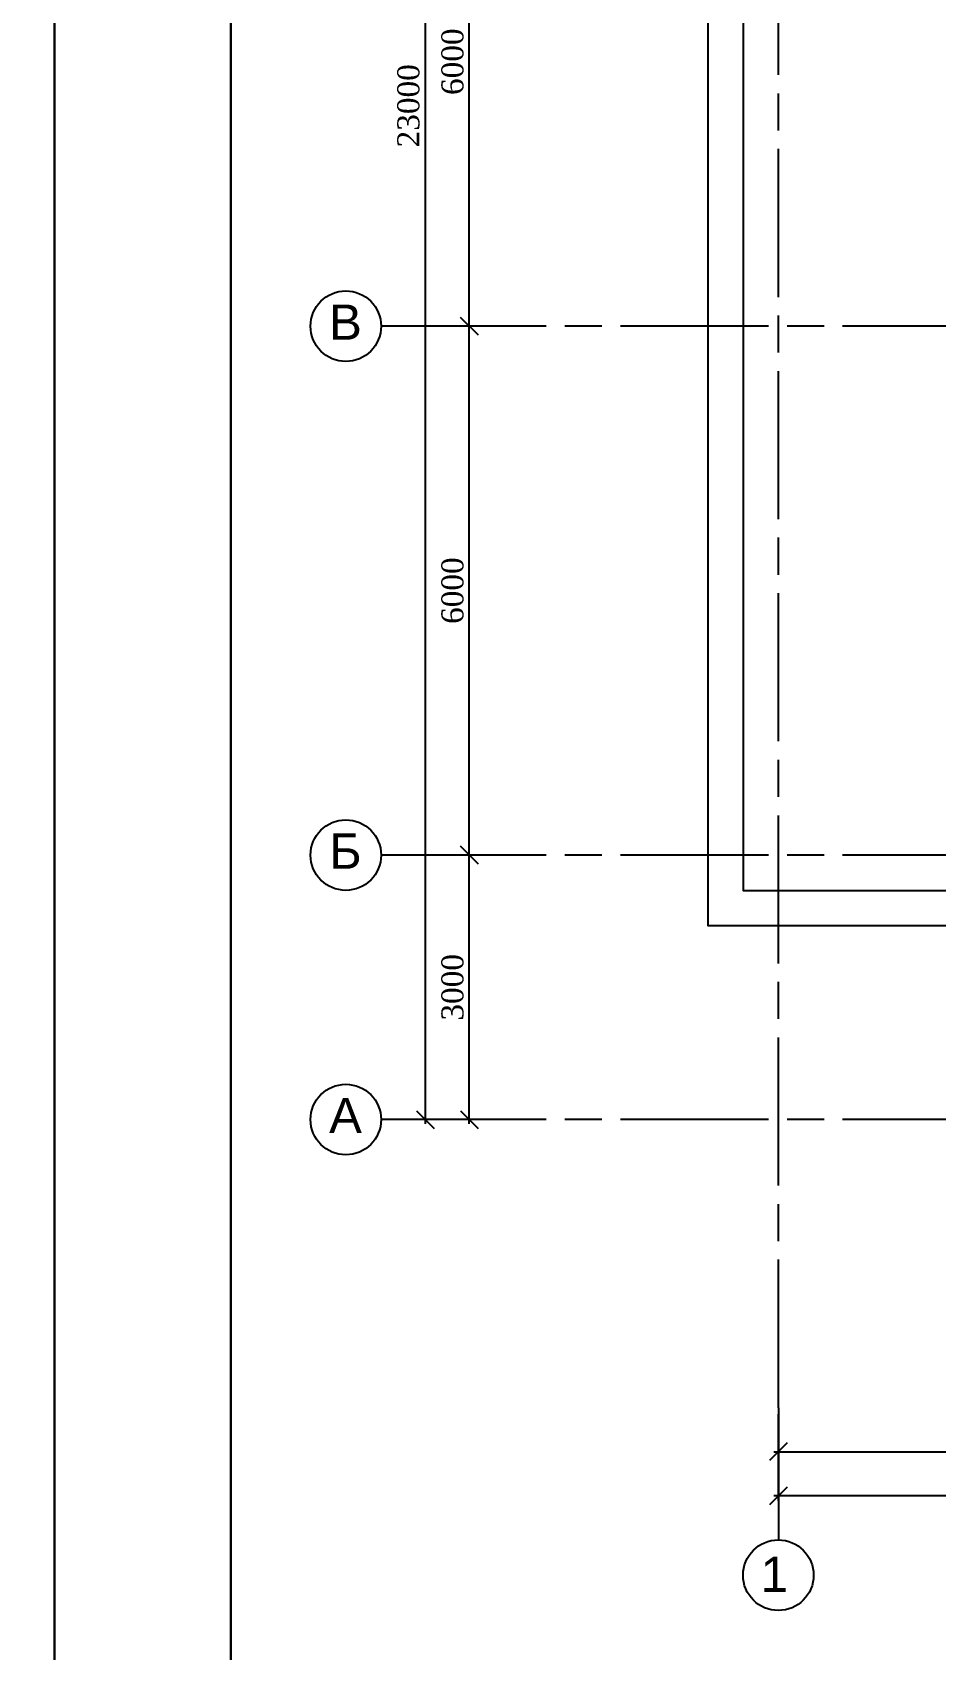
# Model space of a CAD drawing. Header units: inches. Extents: x 2870606 to 3671143, y -733551 to -473558.
# Drawn here: x 3443893 to 3454147, y -527448 to -509090 of the extents above; entities that cross this region are included whole.
import ezdxf

# ---------------------------------------------------------------- set-up
doc = ezdxf.new("R2010")
doc.units = ezdxf.units.IN
doc.header["$MEASUREMENT"] = 0
doc.linetypes.add('ACAD_ISO08W100', pattern=[36, 24, -3, 6, -3])
doc.styles.add('J~stule', font='dutch.ttf')
doc.styles.add('стиль3', font='arial.ttf', dxfattribs={"height": 250})
doc.dimstyles.new('J~style', dxfattribs={"dimscale": 100, "dimtxt": 2.5, "dimasz": 2, "dimexe": 0.55, "dimexo": 0.725, "dimtad": 1, "dimdec": 0, "dimdsep": 46, "dimtxsty": 'J~stule', "dimblk": 'OBLIQUE', "dimcen": 2, "dimdle": 0.5, "dimadec": 0, "dimazin": 0, "dimtfac": 1, "dimtdec": 0, "dimtmove": 0, "dimatfit": 3, "dimfxl": 1, "dimarcsym": 0})

# ---------------------------------------------------------------- blocks, each defined once
blk = doc.blocks.new('_Oblique')
at = {"color": 0, "linetype": 'ByBlock', "lineweight": -2}
blk.add_line((-0.5, -0.5), (0.5, 0.5), dxfattribs=at)
blk = doc.blocks.new('*D904')
at = {"color": 0, "lineweight": -2, "transparency": 16777216}
for p, q in [((3452352, -524765), (3452352, -525247)), ((3458352, -524765), (3458352, -525247)), ((3452302, -525192), (3458402, -525192))]:
    blk.add_line(p, q, dxfattribs=at)
at = {"layer": 'Defpoints', "color": 0, "lineweight": 35, "transparency": 16777216}
for p in [(3452352, -524692), (3458352, -524692), (3458352, -525192)]:
    blk.add_point(p, dxfattribs=at)
at = {"color": 0, "lineweight": -2, "transparency": 16777216, "xscale": 200, "yscale": 200, "zscale": 200, "rotation": 180}
blk.add_blockref('_Oblique', (3452352, -525192), dxfattribs=at)
at = {"color": 0, "lineweight": -2, "transparency": 16777216, "xscale": 200, "yscale": 200, "zscale": 200}
blk.add_blockref('_Oblique', (3458352, -525192), dxfattribs=at)
at = {"color": 0, "transparency": 16777216, "insert": (3455352, -525002), "char_height": 250, "attachment_point": 5, "style": 'J~stule'}
blk.add_mtext('6000', dxfattribs=at)
blk = doc.blocks.new('*D915')
at = {"color": 0, "lineweight": -2, "transparency": 16777216}
for p, q in [((3452352, -524765), (3452352, -525747)), ((3512352, -524765), (3512352, -525747)), ((3512402, -525692), (3452302, -525692))]:
    blk.add_line(p, q, dxfattribs=at)
at = {"layer": 'Defpoints', "color": 0, "lineweight": 35, "transparency": 16777216}
for p in [(3452352, -524692), (3512352, -524692), (3452352, -525692)]:
    blk.add_point(p, dxfattribs=at)
at = {"color": 0, "lineweight": -2, "transparency": 16777216, "xscale": 200, "yscale": 200, "zscale": 200, "rotation": 180}
blk.add_blockref('_Oblique', (3452352, -525692), dxfattribs=at)
at = {"color": 0, "lineweight": -2, "transparency": 16777216, "xscale": 200, "yscale": 200, "zscale": 200}
blk.add_blockref('_Oblique', (3512352, -525692), dxfattribs=at)
at = {"color": 0, "transparency": 16777216, "insert": (3482352, -525502), "char_height": 250, "attachment_point": 5, "style": 'J~stule'}
blk.add_mtext('60000', dxfattribs=at)
blk = doc.blocks.new('*D949')
at = {"color": 0, "lineweight": -2, "transparency": 16777216}
for p, q in [((3448848, -521473), (3448848, -518373)), ((3449275, -518423), (3448793, -518423)), ((3449275, -521423), (3448793, -521423))]:
    blk.add_line(p, q, dxfattribs=at)
at = {"layer": 'Defpoints', "color": 0, "lineweight": 35, "transparency": 16777216}
for p in [(3448848, -518423), (3449348, -518423), (3449348, -521423)]:
    blk.add_point(p, dxfattribs=at)
at = {"color": 0, "lineweight": -2, "transparency": 16777216, "xscale": 200, "yscale": 200, "zscale": 200}
for p, rotation in [((3448848, -518423), 90), ((3448848, -521423), 270)]:
    blk.add_blockref('_Oblique', p, dxfattribs=dict(at, rotation=rotation))
at = {"color": 0, "transparency": 16777216, "insert": (3448658, -519923), "char_height": 250, "attachment_point": 5, "rotation": 90, "style": 'J~stule'}
blk.add_mtext('3000', dxfattribs=at)
blk = doc.blocks.new('*D950')
at = {"color": 0, "lineweight": -2, "transparency": 16777216}
for p, q in [((3449275, -512423), (3448793, -512423)), ((3448848, -518473), (3448848, -512373)), ((3449275, -518423), (3448793, -518423))]:
    blk.add_line(p, q, dxfattribs=at)
at = {"layer": 'Defpoints', "color": 0, "lineweight": 35, "transparency": 16777216}
for p in [(3448848, -512423), (3449348, -512423), (3449348, -518423)]:
    blk.add_point(p, dxfattribs=at)
at = {"color": 0, "lineweight": -2, "transparency": 16777216, "xscale": 200, "yscale": 200, "zscale": 200}
for p, rotation in [((3448848, -512423), 90), ((3448848, -518423), 270)]:
    blk.add_blockref('_Oblique', p, dxfattribs=dict(at, rotation=rotation))
at = {"color": 0, "transparency": 16777216, "insert": (3448658, -515423), "char_height": 250, "attachment_point": 5, "rotation": 90, "style": 'J~stule'}
blk.add_mtext('6000', dxfattribs=at)
blk = doc.blocks.new('*D951')
at = {"color": 0, "lineweight": -2, "transparency": 16777216}
for p, q in [((3449275, -506423), (3448793, -506423)), ((3448848, -512473), (3448848, -506373)), ((3449275, -512423), (3448793, -512423))]:
    blk.add_line(p, q, dxfattribs=at)
at = {"layer": 'Defpoints', "color": 0, "lineweight": 35, "transparency": 16777216}
for p in [(3448848, -506423), (3449348, -506423), (3449348, -512423)]:
    blk.add_point(p, dxfattribs=at)
at = {"color": 0, "lineweight": -2, "transparency": 16777216, "xscale": 200, "yscale": 200, "zscale": 200}
for p, rotation in [((3448848, -506423), 90), ((3448848, -512423), 270)]:
    blk.add_blockref('_Oblique', p, dxfattribs=dict(at, rotation=rotation))
at = {"color": 0, "transparency": 16777216, "insert": (3448658, -509423), "char_height": 250, "attachment_point": 5, "rotation": 90, "style": 'J~stule'}
blk.add_mtext('6000', dxfattribs=at)
blk = doc.blocks.new('*D954')
at = {"color": 0, "lineweight": -2, "transparency": 16777216}
for p, q in [((3448348, -498373), (3448348, -521473)), ((3449275, -498423), (3448293, -498423)), ((3449275, -521423), (3448293, -521423))]:
    blk.add_line(p, q, dxfattribs=at)
at = {"layer": 'Defpoints', "color": 0, "lineweight": 35, "transparency": 16777216}
for p in [(3449348, -498423), (3448348, -521423), (3449348, -521423)]:
    blk.add_point(p, dxfattribs=at)
at = {"color": 0, "lineweight": -2, "transparency": 16777216, "xscale": 200, "yscale": 200, "zscale": 200}
for p, rotation in [((3448348, -498423), 90), ((3448348, -521423), 270)]:
    blk.add_blockref('_Oblique', p, dxfattribs=dict(at, rotation=rotation))
at = {"color": 0, "transparency": 16777216, "insert": (3448158, -509923), "char_height": 250, "attachment_point": 5, "rotation": 90, "style": 'J~stule'}
blk.add_mtext('23000', dxfattribs=at)

msp = doc.modelspace()

# ---------------------------------------------------------------- linework, layer by layer
at = {"color": 252, "linetype": 'ACAD_ISO08W100', "ltscale": 70}
for p, q in [((3452352.3, -524692.02), (3452352.3, -496403.85)), ((3515241.22, -512423.13), (3449347.53, -512423.13)), ((3515241.22, -518423.13), (3449347.53, -518423.13)), ((3515241.22, -521423.13), (3449347.53, -521423.13))]:
    msp.add_line(p, q, dxfattribs=at)
at = {"linetype": 'Continuous'}
for p, q in [((3449347.53, -512423.13), (3447847.53, -512423.13)), ((3449347.53, -518423.13), (3447847.53, -518423.13)), ((3449347.53, -521423.13), (3447847.53, -521423.13)), ((3452352.3, -524692.02), (3452352.3, -526192.02))]:
    msp.add_line(p, q, dxfattribs=at)
for points in [[(3369143.15, -545903.23), (3369143.15, -491903.23), (3444143.15, -491903.23), (3444143.15, -545903.23)], [(3444143.15, -545903.23), (3444143.15, -491903.23), (3519143.15, -491903.23), (3519143.15, -545903.23)]]:
    msp.add_lwpolyline(points, close=True)
at = {"lineweight": 30}
msp.add_lwpolyline([(3446143.15, -545403.23), (3446143.15, -492403.23), (3518643.15, -492403.23), (3518643.15, -545403.23)], close=True, dxfattribs=at)
for points in [[(3458552.3, -498223.13), (3458552.3, -497623.13), (3451552.3, -497623.13), (3451552.3, -519223.13), (3461552.3, -519223.13), (3461552.3, -518623.13)], [(3458152.3, -498223.13), (3458152.3, -498023.13), (3451952.3, -498023.13), (3451952.3, -518823.13), (3461152.3, -518823.13), (3461152.3, -518623.13)]]:
    msp.add_lwpolyline(points)
at = {"linetype": 'Continuous'}
for centre in [(3447447.53, -512423.13), (3447447.53, -518423.13), (3447447.53, -521423.13), (3452352.3, -526592.02)]:
    msp.add_circle(centre, 400, dxfattribs=at)

# ---------------------------------------------------------------- texts
at = {"linetype": 'Continuous', "char_height": 400, "attachment_point": 2, "style": 'стиль3'}
for s, insert in [('В', (3447443.62, -512177.16)), ('Б', (3447443.62, -518177.16)), ('А', (3447443.62, -521177.16)), ('1', (3452306.02, -526382.35))]:
    msp.add_mtext(s, dxfattribs=dict(at, insert=insert))

# ---------------------------------------------------------------- dimensions: what is measured, and where the dimension line sits
for base, p1, p2, picture, middle in [((3448347.53, -521423.13), (3449347.53, -498423.13), (3449347.53, -521423.13), '*D954', (3448157.51, -509923.13)), ((3448847.53, -506423.13), (3449347.53, -512423.13), (3449347.53, -506423.13), '*D951', (3448657.51, -509423.13)), ((3448847.53, -512423.13), (3449347.53, -518423.13), (3449347.53, -512423.13), '*D950', (3448657.51, -515423.13)), ((3448847.53, -518423.13), (3449347.53, -521423.13), (3449347.53, -518423.13), '*D949', (3448657.51, -519923.13))]:
    dim = msp.add_linear_dim(base=base, p1=p1, p2=p2, angle=90, dimstyle='J~style', override={"dimdec": 1, "dimtdec": 1})
    dim.commit()
    dim.dimension.update_dxf_attribs({"geometry": picture, "text_midpoint": middle})
for base, p1, p2, picture, middle in [((3458352.3, -525192.02), (3452352.3, -524692.02), (3458352.3, -524692.02), '*D904', (3455352.3, -525002.01)), ((3452352.3, -525692.02), (3512352.3, -524692.02), (3452352.3, -524692.02), '*D915', (3482352.3, -525502.01))]:
    dim = msp.add_linear_dim(base=base, p1=p1, p2=p2, dimstyle='J~style', override={"dimdec": 1, "dimtdec": 1})
    dim.commit()
    dim.dimension.update_dxf_attribs({"geometry": picture, "text_midpoint": middle})

doc.saveas('drawing.dxf')
